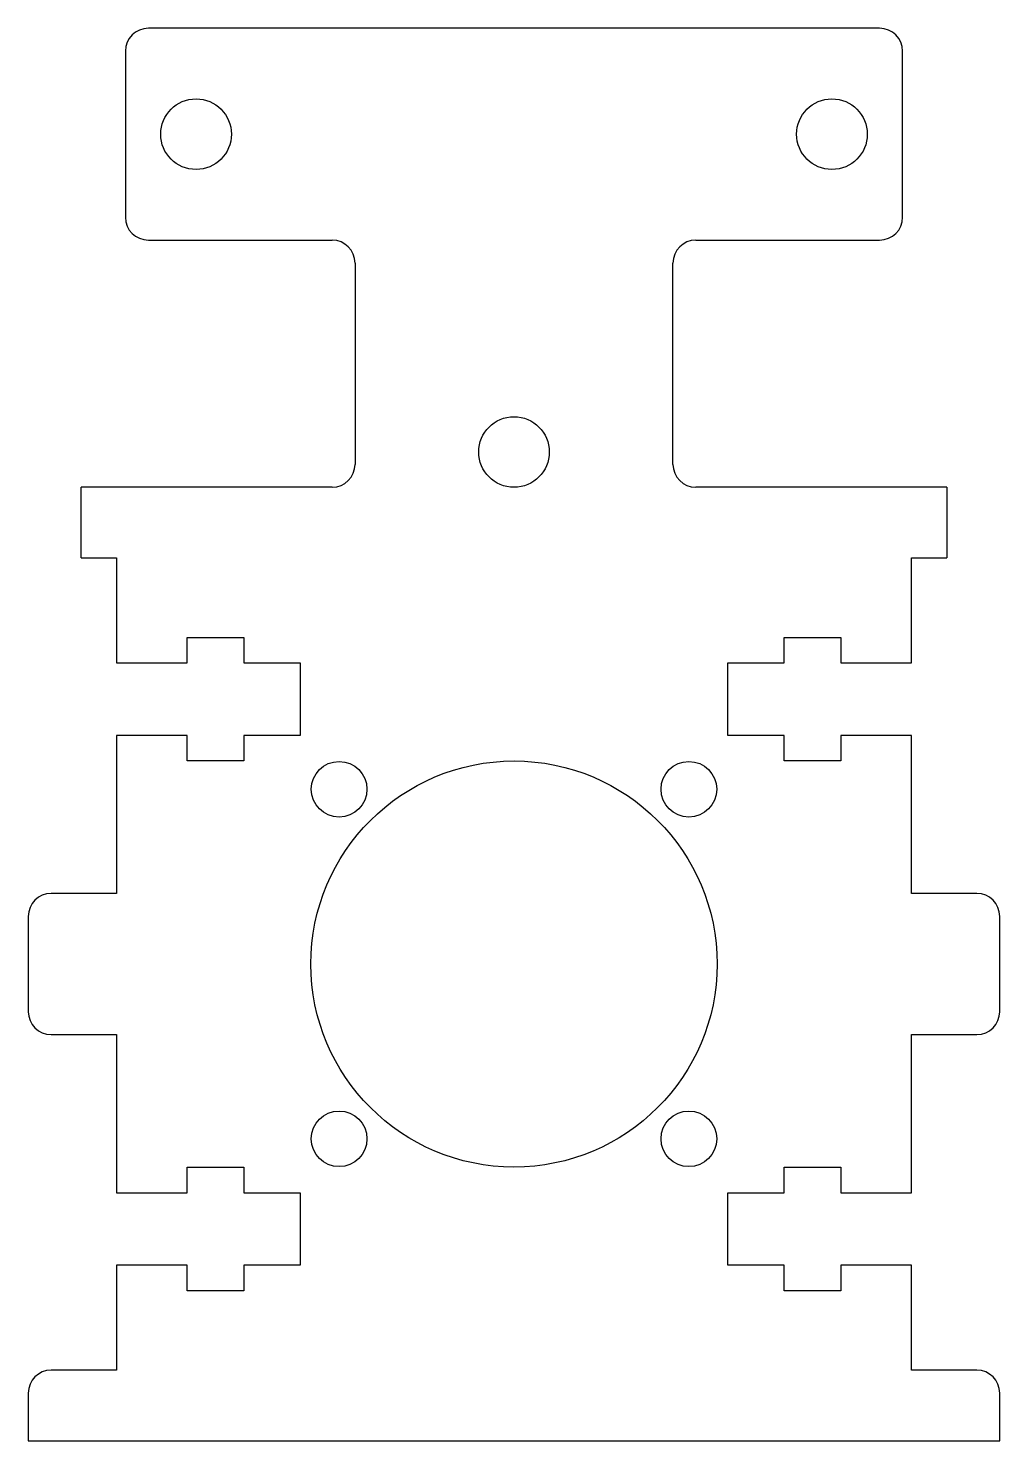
# Model space of a CAD drawing. Header units: millimetres. Extents: x -27.5 to 27.5, y -27 to 53.
import ezdxf

# ---------------------------------------------------------------- set-up
doc = ezdxf.new("R2010")
doc.units = ezdxf.units.MM

msp = doc.modelspace()

# ---------------------------------------------------------------- linework, layer by layer
at = {"color": 7, "linetype": 'Continuous', "lineweight": 25}
for p, q in [((20.7, 53), (-20.7, 53)), ((-22, 51.7), (-22, 42.3)), ((22, 42.3), (22, 51.7)), ((-20.7, 41), (-10.3, 41)), ((10.3, 41), (20.7, 41)), ((-9, 39.7), (-9, 28.3)), ((9, 28.3), (9, 39.7)), ((-24.5, 23), (-24.5, 27)), ((-10.3, 27), (-24.5, 27)), ((24.5, 27), (10.3, 27)), ((24.5, 27), (24.5, 23)), ((-24.5, 23), (-22.5, 23)), ((-22.5, 23), (-22.5, 17.05)), ((22.5, 17.05), (22.5, 23)), ((22.5, 23), (24.5, 23)), ((-18.5, 18.5), (-15.3, 18.5)), ((-18.5, 17.05), (-18.5, 18.5)), ((-15.3, 18.5), (-15.3, 17.05)), ((15.3, 18.5), (18.5, 18.5)), ((15.3, 17.05), (15.3, 18.5)), ((18.5, 18.5), (18.5, 17.05)), ((-22.5, 17.05), (-18.5, 17.05)), ((-15.3, 17.05), (-12.1, 17.05)), ((-12.1, 17.05), (-12.1, 12.95)), ((12.1, 17.05), (15.3, 17.05)), ((12.1, 12.95), (12.1, 17.05)), ((18.5, 17.05), (22.5, 17.05)), ((-22.5, 12.95), (-22.5, 4)), ((-18.5, 12.95), (-22.5, 12.95)), ((-18.5, 11.5), (-18.5, 12.95)), ((-15.3, 12.95), (-15.3, 11.5)), ((-12.1, 12.95), (-15.3, 12.95)), ((15.3, 12.95), (12.1, 12.95)), ((15.3, 11.5), (15.3, 12.95)), ((18.5, 12.95), (18.5, 11.5)), ((22.5, 12.95), (18.5, 12.95)), ((22.5, 4), (22.5, 12.95)), ((-15.3, 11.5), (-18.5, 11.5)), ((18.5, 11.5), (15.3, 11.5)), ((-22.5, 4), (-26.2, 4)), ((26.2, 4), (22.5, 4)), ((-27.5, 2.7), (-27.5, -2.7)), ((27.5, -2.7), (27.5, 2.7)), ((-26.2, -4), (-22.5, -4)), ((-22.5, -4), (-22.5, -12.95)), ((22.5, -4), (26.2, -4)), ((22.5, -12.95), (22.5, -4)), ((-18.5, -11.5), (-15.3, -11.5)), ((-18.5, -12.95), (-18.5, -11.5)), ((-15.3, -11.5), (-15.3, -12.95)), ((15.3, -11.5), (18.5, -11.5)), ((15.3, -12.95), (15.3, -11.5)), ((18.5, -11.5), (18.5, -12.95)), ((-22.5, -12.95), (-18.5, -12.95)), ((-15.3, -12.95), (-12.1, -12.95)), ((-12.1, -12.95), (-12.1, -17.05)), ((12.1, -12.95), (15.3, -12.95)), ((12.1, -17.05), (12.1, -12.95)), ((18.5, -12.95), (22.5, -12.95)), ((-22.5, -17.05), (-22.5, -23)), ((-18.5, -17.05), (-22.5, -17.05)), ((-18.5, -18.5), (-18.5, -17.05)), ((-15.3, -17.05), (-15.3, -18.5)), ((-12.1, -17.05), (-15.3, -17.05)), ((15.3, -17.05), (12.1, -17.05)), ((15.3, -18.5), (15.3, -17.05)), ((18.5, -17.05), (18.5, -18.5)), ((22.5, -17.05), (18.5, -17.05)), ((22.5, -23), (22.5, -17.05)), ((-15.3, -18.5), (-18.5, -18.5)), ((18.5, -18.5), (15.3, -18.5)), ((-22.5, -23), (-26.2, -23)), ((26.2, -23), (22.5, -23)), ((-27.5, -24.3), (-27.5, -27)), ((27.5, -27), (27.5, -24.3)), ((-27.5, -27), (27.5, -27))]:
    msp.add_line(p, q, dxfattribs=at)
for centre, radius in [((-18, 47), 2), ((18, 47), 2), ((0, 29), 2), ((0, 0), 11.5), ((-9.899, 9.899), 1.575), ((9.899, 9.899), 1.575), ((-9.899, -9.899), 1.575), ((9.899, -9.899), 1.575)]:
    msp.add_circle(centre, radius, dxfattribs=at)
for centre, start, end in [((-20.7, 51.7), 90, 180), ((20.7, 51.7), 0, 90), ((-20.7, 42.3), 180, 270), ((20.7, 42.3), 270, 0), ((-10.3, 39.7), 0, 90), ((10.3, 39.7), 90, 180), ((-10.3, 28.3), 270, 0), ((10.3, 28.3), 180, 270), ((-26.2, 2.7), 90, 180), ((26.2, 2.7), 0, 90), ((-26.2, -2.7), 180, 270), ((26.2, -2.7), 270, 0), ((-26.2, -24.3), 90, 180), ((26.2, -24.3), 0, 90)]:
    msp.add_arc(centre, 1.3, start, end, dxfattribs=at)

doc.saveas('drawing.dxf')
